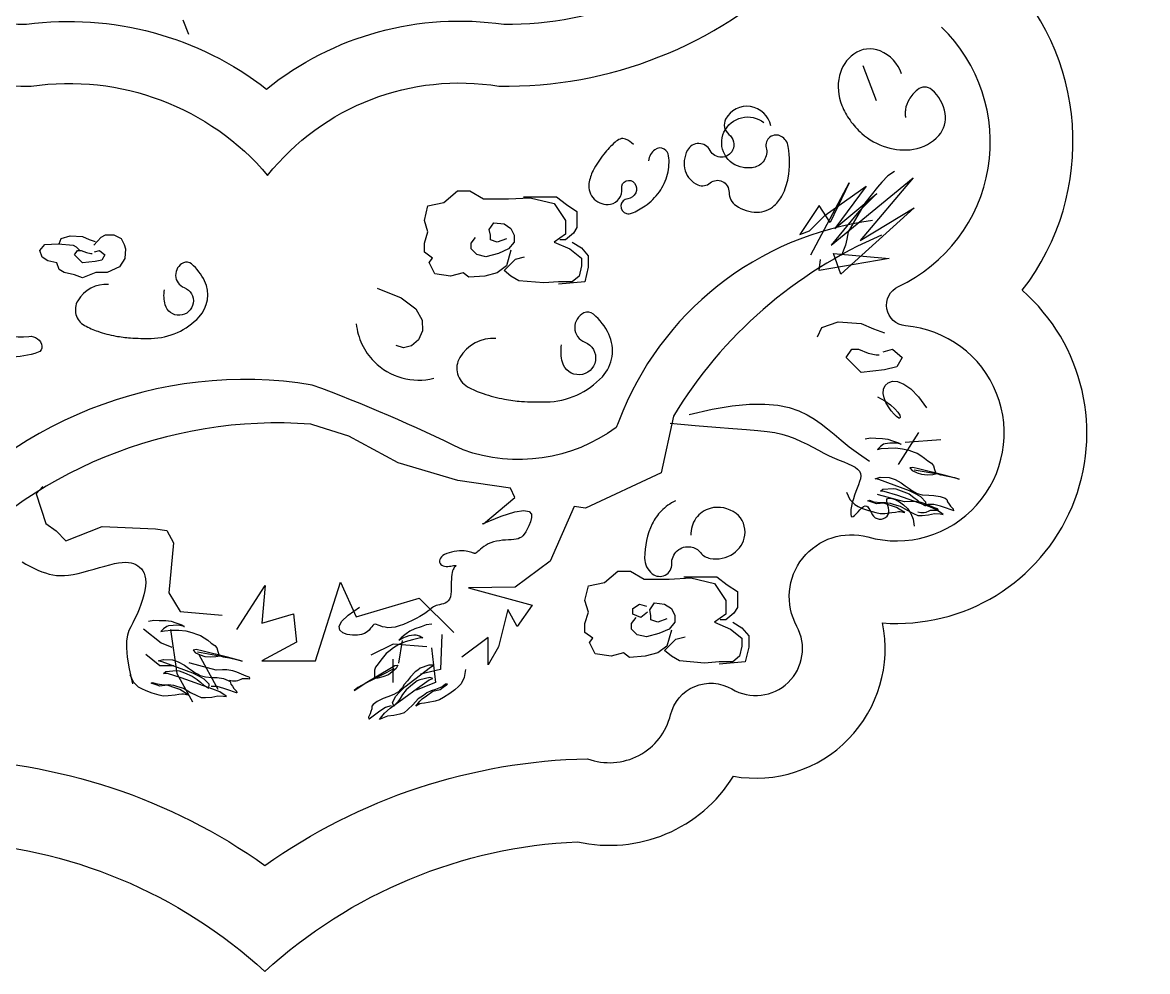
# Model space of a CAD drawing. Header units: millimetres. Extents: x -159346 to -157016, y -80163 to -78851.
# Drawn here: x -158491.48 to -158457.53, y -79060.8 to -79032.14 of the extents above; entities that cross this region are included whole.
import ezdxf

# ---------------------------------------------------------------- set-up
doc = ezdxf.new("R2010")
doc.units = ezdxf.units.MM
doc.header["$LTSCALE"] = 2
doc.header["$MEASUREMENT"] = 0
doc.layers.get('0').update_dxf_attribs({"linetype": 'CONTINUOUS'})
for name, color, linetype in [('3', 3, 'CONTINUOUS'), ('4', 4, 'CONTINUOUS'), ('7', 7, 'CONTINUOUS')]:
    doc.layers.add(name, color=color, linetype=linetype)

msp = doc.modelspace()

# ---------------------------------------------------------------- linework, layer by layer
at = {"color": 0}
for points in [[(-158476.743, -79039.009), (-158476.88, -79039.49), (-158477.155, -79039.695), (-158477.532, -79039.798), (-158478.013, -79039.833), (-158478.184, -79039.695), (-158478.562, -79039.798), (-158479.042, -79039.73), (-158479.213, -79039.387), (-158479.111, -79039.25), (-158479.351, -79039.078), (-158479.351, -79038.804), (-158479.248, -79038.461), (-158479.351, -79038.118), (-158479.248, -79037.672), (-158478.767, -79037.569), (-158478.356, -79037.226), (-158477.978, -79037.226), (-158477.567, -79037.466), (-158476.812, -79037.466), (-158476.16, -79037.432), (-158475.439, -79037.603), (-158475.096, -79038.118), (-158475.096, -79038.529), (-158475.439, -79038.769), (-158474.959, -79038.975), (-158474.616, -79039.25), (-158474.616, -79039.49), (-158474.684, -79039.798), (-158474.89, -79039.97), (-158475.302, -79039.97), (-158475.748, -79040.004), (-158476.503, -79039.935), (-158476.743, -79039.798), (-158476.949, -79039.627), (-158476.606, -79039.284), (-158476.331, -79039.215)], [(-158476.366, -79037.398), (-158475.371, -79037.398), (-158475.062, -79037.638), (-158474.753, -79037.843), (-158474.753, -79038.118), (-158474.753, -79038.324), (-158474.856, -79038.495), (-158475.096, -79038.701), (-158475.268, -79038.701)], [(-158476.88, -79038.667), (-158477.155, -79038.769), (-158477.361, -79038.701), (-158477.361, -79038.564), (-158477.395, -79038.392), (-158477.258, -79038.186), (-158476.949, -79038.221), (-158476.743, -79038.358), (-158476.64, -79038.564), (-158476.64, -79038.769), (-158476.812, -79038.975), (-158477.121, -79039.112), (-158477.498, -79039.215), (-158477.772, -79039.147), (-158477.944, -79038.975), (-158477.944, -79038.804), (-158477.807, -79038.632)], [(-158489.332, -79038.865), (-158489.109, -79038.62), (-158488.975, -79038.553), (-158488.73, -79038.553), (-158488.507, -79038.665), (-158488.418, -79038.843), (-158488.373, -79038.977), (-158488.396, -79039.267), (-158488.552, -79039.512), (-158488.931, -79039.69), (-158489.265, -79039.69), (-158489.667, -79039.846), (-158489.912, -79039.757), (-158490.224, -79039.69), (-158490.38, -79039.601), (-158490.447, -79039.4), (-158490.715, -79039.334), (-158490.893, -79039.222), (-158490.96, -79039.022), (-158490.804, -79038.843), (-158490.403, -79038.821), (-158489.957, -79038.865), (-158489.868, -79038.91), (-158489.756, -79039.022)], [(-158489.332, -79038.865), (-158489.109, -79038.62), (-158488.975, -79038.553), (-158488.73, -79038.553), (-158488.507, -79038.665), (-158488.418, -79038.843), (-158488.373, -79038.977), (-158488.396, -79039.267), (-158488.552, -79039.512), (-158488.931, -79039.69), (-158489.265, -79039.69), (-158489.667, -79039.846), (-158489.912, -79039.757), (-158490.224, -79039.69), (-158490.38, -79039.601), (-158490.447, -79039.4), (-158490.715, -79039.334), (-158490.893, -79039.222), (-158490.96, -79039.022), (-158490.804, -79038.843), (-158490.403, -79038.821), (-158489.957, -79038.865), (-158489.868, -79038.91), (-158489.756, -79039.022)], [(-158490.38, -79038.821), (-158490.314, -79038.665), (-158490.046, -79038.576), (-158489.667, -79038.598), (-158489.466, -79038.687), (-158489.288, -79038.754)], [(-158490.38, -79038.821), (-158490.314, -79038.665), (-158490.046, -79038.576), (-158489.667, -79038.598), (-158489.466, -79038.687), (-158489.288, -79038.754)], [(-158489.31, -79039.066), (-158489.154, -79039.022), (-158488.998, -79039.155), (-158489.087, -79039.311), (-158489.288, -79039.356), (-158489.667, -79039.4), (-158489.912, -79039.155), (-158489.823, -79039.022), (-158489.711, -79039.022), (-158489.555, -79039.088), (-158489.421, -79039.111), (-158489.377, -79039.111)], [(-158489.31, -79039.066), (-158489.154, -79039.022), (-158488.998, -79039.155), (-158489.087, -79039.311), (-158489.288, -79039.356), (-158489.667, -79039.4), (-158489.912, -79039.155), (-158489.823, -79039.022), (-158489.711, -79039.022), (-158489.555, -79039.088), (-158489.421, -79039.111), (-158489.377, -79039.111)], [(-158474.89, -79038.769), (-158474.616, -79038.941), (-158474.41, -79039.181), (-158474.41, -79039.524), (-158474.513, -79039.97), (-158475.302, -79040.038)], [(-158467.485, -79041.634), (-158467.362, -79041.346), (-158466.868, -79041.182), (-158466.168, -79041.223), (-158465.797, -79041.387), (-158465.468, -79041.511)], [(-158465.509, -79042.087), (-158465.221, -79042.005), (-158464.933, -79042.251), (-158465.097, -79042.54), (-158465.468, -79042.622), (-158466.168, -79042.704), (-158466.621, -79042.251), (-158466.456, -79042.005), (-158466.25, -79042.005), (-158465.962, -79042.128), (-158465.715, -79042.169), (-158465.632, -79042.169)], [(-158471.898, -79050.488), (-158472.035, -79050.968), (-158472.31, -79051.174), (-158472.687, -79051.277), (-158473.167, -79051.311), (-158473.339, -79051.174), (-158473.716, -79051.277), (-158474.197, -79051.208), (-158474.368, -79050.866), (-158474.265, -79050.728), (-158474.506, -79050.557), (-158474.506, -79050.283), (-158474.403, -79049.94), (-158474.506, -79049.597), (-158474.403, -79049.151), (-158473.922, -79049.048), (-158473.511, -79048.705), (-158473.133, -79048.705), (-158472.721, -79048.945), (-158471.967, -79048.945), (-158471.315, -79048.911), (-158470.594, -79049.082), (-158470.251, -79049.597), (-158470.251, -79050.008), (-158470.594, -79050.248), (-158470.114, -79050.454), (-158469.771, -79050.728), (-158469.771, -79050.968), (-158469.839, -79051.277), (-158470.045, -79051.449), (-158470.457, -79051.449), (-158470.903, -79051.483), (-158471.658, -79051.414), (-158471.898, -79051.277), (-158472.104, -79051.106), (-158471.761, -79050.763), (-158471.486, -79050.694)], [(-158471.52, -79048.876), (-158470.525, -79048.876), (-158470.217, -79049.117), (-158469.908, -79049.322), (-158469.908, -79049.597), (-158469.908, -79049.802), (-158470.011, -79049.974), (-158470.251, -79050.18), (-158470.423, -79050.18)], [(-158472.035, -79050.145), (-158472.31, -79050.248), (-158472.516, -79050.18), (-158472.516, -79050.042), (-158472.55, -79049.871), (-158472.413, -79049.665), (-158472.104, -79049.7), (-158471.898, -79049.837), (-158471.795, -79050.042), (-158471.795, -79050.248), (-158471.967, -79050.454), (-158472.275, -79050.591), (-158472.653, -79050.694), (-158472.927, -79050.625), (-158473.099, -79050.454), (-158473.099, -79050.283), (-158472.962, -79050.111)], [(-158472.618, -79049.94), (-158472.824, -79050.111), (-158473.064, -79050.008), (-158473.064, -79049.837), (-158472.859, -79049.7), (-158472.653, -79049.768)], [(-158470.045, -79050.248), (-158469.771, -79050.42), (-158469.565, -79050.66), (-158469.565, -79051.003), (-158469.668, -79051.449), (-158470.457, -79051.517)]]:
    msp.add_lwpolyline(points, dxfattribs=at)
at = {"layer": '3', "color": 0}
for points in [[(-158486.639, -79032.057), (-158486.477, -79032.486)], [(-158466.122, -79033.432), (-158465.722, -79034.497)], [(-158465.166, -79036.633), (-158465.367, -79036.766), (-158465.367, -79036.766), (-158465.55, -79036.959), (-158465.674, -79037.109), (-158466.056, -79037.598), (-158466.306, -79038.011), (-158466.565, -79038.463), (-158466.608, -79038.681), (-158466.641, -79038.86), (-158466.702, -79039.017), (-158466.742, -79039.122), (-158466.776, -79039.162)], [(-158467.692, -79039.153), (-158466.53, -79036.975), (-158467.111, -79038.173), (-158467.438, -79037.665), (-158468.019, -79038.536), (-158467.729, -79038.427), (-158467.256, -79037.955), (-158466.021, -79037.084), (-158466.966, -79038.355), (-158465.694, -79037.302), (-158466.239, -79037.846), (-158467.075, -79038.863), (-158464.604, -79036.83), (-158466.203, -79038.718), (-158464.567, -79037.737), (-158466.784, -79039.734), (-158467.002, -79039.117), (-158465.33, -79039.262), (-158467.438, -79039.625), (-158467.402, -79039.299)], [(-158480.775, -79040.158), (-158480.051, -79040.453), (-158479.616, -79040.787), (-158479.419, -79041.129), (-158479.409, -79041.449), (-158479.535, -79041.716), (-158479.745, -79041.899), (-158479.987, -79041.966), (-158480.21, -79041.888)], [(-158465.678, -79043.438), (-158465.457, -79043.564), (-158465.282, -79043.688), (-158465.151, -79043.804), (-158465.061, -79043.908), (-158465.008, -79043.993), (-158464.989, -79044.054), (-158465, -79044.085), (-158465.039, -79044.082), (-158465.102, -79044.041), (-158465.18, -79043.966), (-158465.265, -79043.865), (-158465.349, -79043.744), (-158465.423, -79043.612), (-158465.478, -79043.474), (-158465.506, -79043.338), (-158465.497, -79043.21), (-158465.447, -79043.1), (-158465.356, -79043.017), (-158465.229, -79042.974), (-158465.07, -79042.983), (-158464.883, -79043.056), (-158464.673, -79043.204), (-158464.444, -79043.441), (-158464.199, -79043.777)], [(-158471.362, -79043.98), (-158470.671, -79043.814), (-158470.066, -79043.711), (-158469.539, -79043.661), (-158469.082, -79043.659), (-158468.687, -79043.698), (-158468.348, -79043.769), (-158468.055, -79043.867), (-158467.803, -79043.983), (-158467.582, -79044.112), (-158467.38, -79044.254), (-158467.187, -79044.408), (-158466.99, -79044.574), (-158466.777, -79044.755), (-158466.537, -79044.949), (-158466.256, -79045.157), (-158465.923, -79045.381)], [(-158471.938, -79044.241), (-158471.181, -79044.306), (-158470.555, -79044.356), (-158470.043, -79044.395), (-158469.627, -79044.426), (-158469.288, -79044.455), (-158469.01, -79044.486), (-158468.774, -79044.523), (-158468.564, -79044.57), (-158468.363, -79044.631), (-158468.17, -79044.704), (-158467.984, -79044.786), (-158467.803, -79044.874), (-158467.628, -79044.964), (-158467.459, -79045.054), (-158467.295, -79045.14), (-158467.134, -79045.219), (-158466.979, -79045.29), (-158466.83, -79045.352), (-158466.691, -79045.41), (-158466.563, -79045.464), (-158466.45, -79045.516), (-158466.354, -79045.57), (-158466.278, -79045.626), (-158466.224, -79045.688), (-158466.194, -79045.757), (-158466.186, -79045.832), (-158466.194, -79045.914), (-158466.217, -79046.003), (-158466.25, -79046.097), (-158466.289, -79046.196), (-158466.331, -79046.301), (-158466.371, -79046.411), (-158466.407, -79046.524), (-158466.438, -79046.637), (-158466.462, -79046.746), (-158466.478, -79046.845), (-158466.486, -79046.932), (-158466.484, -79047), (-158466.472, -79047.046), (-158466.45, -79047.065), (-158466.415, -79047.055), (-158466.371, -79047.021), (-158466.32, -79046.971), (-158466.265, -79046.912), (-158466.207, -79046.851), (-158466.15, -79046.796), (-158466.096, -79046.754), (-158466.047, -79046.733), (-158466.005, -79046.739), (-158465.969, -79046.767), (-158465.937, -79046.811), (-158465.905, -79046.867), (-158465.873, -79046.929), (-158465.837, -79046.991), (-158465.796, -79047.047), (-158465.747, -79047.092), (-158465.69, -79047.121), (-158465.626, -79047.134), (-158465.561, -79047.132), (-158465.496, -79047.117), (-158465.438, -79047.089), (-158465.388, -79047.049), (-158465.352, -79046.998), (-158465.332, -79046.938), (-158465.332, -79046.87), (-158465.345, -79046.797), (-158465.365, -79046.724), (-158465.386, -79046.655), (-158465.399, -79046.593), (-158465.398, -79046.544), (-158465.375, -79046.511), (-158465.325, -79046.498), (-158465.243, -79046.51), (-158465.137, -79046.546), (-158465.016, -79046.609), (-158464.892, -79046.699), (-158464.775, -79046.817), (-158464.675, -79046.963), (-158464.603, -79047.14), (-158464.57, -79047.346)], [(-158466.052, -79044.713), (-158465.891, -79044.685), (-158465.724, -79044.693), (-158465.523, -79044.696), (-158465.362, -79044.719), (-158465.227, -79044.766), (-158465.136, -79044.798), (-158465.046, -79044.83), (-158464.976, -79044.871), (-158464.961, -79044.876), (-158465.102, -79044.844), (-158465.218, -79044.837), (-158465.303, -79044.841), (-158465.445, -79044.859), (-158465.5, -79044.873), (-158465.592, -79044.942), (-158465.674, -79045.031), (-158465.674, -79045.031), (-158465.563, -79045.003), (-158465.356, -79044.991), (-158465.134, -79044.984), (-158464.923, -79045.008), (-158464.737, -79045.056), (-158464.571, -79045.114), (-158464.481, -79045.146), (-158464.371, -79045.218), (-158464.262, -79045.29), (-158464.157, -79045.377), (-158464.047, -79045.45), (-158463.988, -79045.521), (-158463.959, -79045.632), (-158463.916, -79045.749), (-158463.795, -79045.791), (-158463.604, -79045.824), (-158463.353, -79045.879), (-158463.218, -79045.926), (-158463.218, -79045.926), (-158463.664, -79045.803), (-158464.443, -79045.615), (-158464.614, -79045.572), (-158464.705, -79045.591), (-158464.63, -79045.667), (-158464.485, -79045.735), (-158464.35, -79045.782), (-158464.168, -79045.795), (-158464.012, -79045.783), (-158463.886, -79045.759), (-158463.78, -79045.796), (-158463.765, -79045.802), (-158463.795, -79045.791), (-158464.575, -79045.653)], [(-158464.444, -79044.515), (-158465.059, -79045.481)], [(-158464.841, -79044.808), (-158463.771, -79044.733)], [(-158490.869, -79046.146), (-158491.074, -79046.372), (-158490.781, -79047.271), (-158490.471, -79047.488), (-158490.174, -79047.789), (-158489.081, -79047.354), (-158487.465, -79047.424), (-158487.13, -79047.474), (-158486.929, -79047.847), (-158487.071, -79049.365), (-158486.727, -79049.929), (-158485.458, -79050.033)], [(-158466.616, -79046.322), (-158466.509, -79046.545), (-158466.36, -79046.698), (-158466.26, -79046.75), (-158466.13, -79046.813), (-158465.949, -79046.876), (-158465.733, -79046.935), (-158465.593, -79046.967), (-158465.456, -79046.964), (-158465.244, -79046.937), (-158465.138, -79046.924), (-158465.047, -79046.905), (-158464.997, -79046.906), (-158464.856, -79046.938), (-158464.856, -79046.938), (-158465.021, -79046.83), (-158465.106, -79046.783), (-158465.256, -79046.731), (-158465.482, -79046.652), (-158465.482, -79046.652), (-158465.709, -79046.673), (-158465.814, -79046.636), (-158465.935, -79046.594), (-158465.965, -79046.584), (-158465.924, -79046.564), (-158465.894, -79046.575), (-158465.789, -79046.612), (-158465.577, -79046.635), (-158465.441, -79046.632), (-158465.295, -79046.649), (-158465.175, -79046.692), (-158464.989, -79046.74), (-158464.779, -79046.864), (-158464.594, -79046.963), (-158464.464, -79047.025), (-158464.328, -79047.022), (-158464.136, -79047.005), (-158463.954, -79046.968), (-158463.788, -79046.975), (-158463.692, -79046.992), (-158463.732, -79046.961), (-158463.897, -79046.853), (-158464.102, -79046.764), (-158465.065, -79046.426), (-158465.477, -79046.299), (-158465.592, -79046.292), (-158465.521, -79046.233), (-158465.208, -79046.207), (-158465.128, -79046.219), (-158464.962, -79046.277), (-158464.727, -79046.376), (-158464.577, -79046.479), (-158464.472, -79046.567), (-158464.383, -79046.649), (-158464.228, -79046.737), (-158464.221, -79046.621), (-158464.37, -79046.467), (-158464.51, -79046.385), (-158464.71, -79046.281), (-158465.637, -79045.939), (-158465.748, -79045.917), (-158465.596, -79045.869), (-158465.329, -79045.878), (-158465.239, -79045.91), (-158465.149, -79045.941), (-158464.964, -79046.04), (-158464.844, -79046.133), (-158464.719, -79046.21), (-158464.639, -79046.272), (-158464.554, -79046.318), (-158464.484, -79046.36), (-158464.329, -79046.397), (-158464.132, -79046.416), (-158463.981, -79046.418), (-158463.79, -79046.451), (-158463.64, -79046.504), (-158463.585, -79046.54), (-158463.561, -79046.616), (-158463.516, -79046.682), (-158463.472, -79046.748), (-158463.398, -79046.825), (-158463.383, -79046.881), (-158463.398, -79046.875), (-158463.684, -79046.775), (-158463.774, -79046.744), (-158463.975, -79046.69), (-158464.162, -79046.692)], [(-158464.463, -79046.918), (-158464.368, -79046.935), (-158464.267, -79046.936), (-158464.211, -79046.922), (-158464.115, -79046.888), (-158464.074, -79046.869), (-158463.903, -79046.861), (-158463.858, -79046.877), (-158463.847, -79046.847), (-158463.872, -79046.821), (-158463.962, -79046.79), (-158464.243, -79046.675), (-158464.363, -79046.632), (-158464.539, -79046.604), (-158464.59, -79046.604), (-158464.675, -79046.607), (-158464.862, -79046.61), (-158465.65, -79046.401), (-158465.68, -79046.39)], [(-158477.599, -79047.274), (-158477.033, -79047.045), (-158476.627, -79046.918), (-158476.356, -79046.877), (-158476.196, -79046.904), (-158476.125, -79046.981), (-158476.118, -79047.09), (-158476.151, -79047.213), (-158476.202, -79047.333), (-158476.251, -79047.436), (-158476.295, -79047.519), (-158476.337, -79047.586), (-158476.379, -79047.637), (-158476.422, -79047.677), (-158476.47, -79047.705), (-158476.523, -79047.726), (-158476.584, -79047.74), (-158476.655, -79047.749), (-158476.733, -79047.756), (-158476.818, -79047.762), (-158476.908, -79047.768), (-158476.999, -79047.775), (-158477.091, -79047.786), (-158477.181, -79047.801), (-158477.267, -79047.823), (-158477.348, -79047.851), (-158477.424, -79047.885), (-158477.493, -79047.923), (-158477.556, -79047.963), (-158477.612, -79048.004), (-158477.661, -79048.042), (-158477.703, -79048.078), (-158477.738, -79048.109), (-158477.765, -79048.133), (-158477.786, -79048.151), (-158477.803, -79048.163), (-158477.817, -79048.17), (-158477.829, -79048.173), (-158477.841, -79048.171), (-158477.856, -79048.167), (-158477.874, -79048.16), (-158477.897, -79048.15), (-158477.925, -79048.14), (-158477.958, -79048.129), (-158477.998, -79048.118), (-158478.044, -79048.108), (-158478.096, -79048.1), (-158478.155, -79048.095), (-158478.221, -79048.094), (-158478.293, -79048.096), (-158478.371, -79048.103), (-158478.451, -79048.114), (-158478.531, -79048.129), (-158478.608, -79048.149), (-158478.68, -79048.173), (-158478.744, -79048.202), (-158478.798, -79048.235), (-158478.84, -79048.273), (-158478.87, -79048.313), (-158478.888, -79048.355), (-158478.896, -79048.397), (-158478.893, -79048.437), (-158478.88, -79048.474), (-158478.858, -79048.505), (-158478.828, -79048.53), (-158478.79, -79048.547), (-158478.746, -79048.558), (-158478.699, -79048.562), (-158478.649, -79048.562), (-158478.6, -79048.559), (-158478.553, -79048.553), (-158478.51, -79048.547), (-158478.473, -79048.54), (-158478.444, -79048.535), (-158478.423, -79048.532), (-158478.408, -79048.531), (-158478.4, -79048.532), (-158478.398, -79048.535), (-158478.401, -79048.541), (-158478.408, -79048.55), (-158478.419, -79048.563), (-158478.433, -79048.579), (-158478.45, -79048.599), (-158478.467, -79048.625), (-158478.485, -79048.658), (-158478.502, -79048.698), (-158478.517, -79048.747), (-158478.529, -79048.805), (-158478.537, -79048.873), (-158478.54, -79048.952), (-158478.541, -79049.039), (-158478.541, -79049.131), (-158478.541, -79049.225), (-158478.545, -79049.317), (-158478.554, -79049.404), (-158478.57, -79049.482), (-158478.595, -79049.548), (-158478.631, -79049.601), (-158478.675, -79049.641), (-158478.726, -79049.67), (-158478.781, -79049.692), (-158478.837, -79049.708), (-158478.894, -79049.72), (-158478.947, -79049.732), (-158478.995, -79049.745), (-158479.037, -79049.762), (-158479.075, -79049.783), (-158479.111, -79049.808), (-158479.15, -79049.838), (-158479.194, -79049.873), (-158479.247, -79049.914), (-158479.312, -79049.961), (-158479.392, -79050.014), (-158479.489, -79050.073), (-158479.601, -79050.135), (-158479.723, -79050.198), (-158479.851, -79050.259), (-158479.982, -79050.313), (-158480.112, -79050.359), (-158480.236, -79050.393), (-158480.351, -79050.412), (-158480.453, -79050.414), (-158480.542, -79050.403), (-158480.621, -79050.383), (-158480.689, -79050.36), (-158480.747, -79050.337), (-158480.798, -79050.319), (-158480.841, -79050.312), (-158480.879, -79050.319), (-158480.911, -79050.344), (-158480.944, -79050.384), (-158480.98, -79050.433), (-158481.024, -79050.486), (-158481.082, -79050.539), (-158481.156, -79050.586), (-158481.253, -79050.623), (-158481.377, -79050.644), (-158481.526, -79050.644), (-158481.681, -79050.621), (-158481.817, -79050.57), (-158481.907, -79050.489), (-158481.928, -79050.375), (-158481.853, -79050.224), (-158481.657, -79050.032), (-158481.314, -79049.798)], [(-158491.49, -79048.426), (-158491.378, -79048.495), (-158491.259, -79048.56), (-158491.138, -79048.62), (-158491.017, -79048.674), (-158490.898, -79048.722), (-158490.784, -79048.762), (-158490.673, -79048.794), (-158490.563, -79048.819), (-158490.453, -79048.834), (-158490.339, -79048.841), (-158490.219, -79048.839), (-158490.092, -79048.827), (-158489.954, -79048.806), (-158489.806, -79048.774), (-158489.648, -79048.735), (-158489.485, -79048.691), (-158489.32, -79048.644), (-158489.157, -79048.597), (-158488.998, -79048.552), (-158488.847, -79048.512), (-158488.707, -79048.479), (-158488.582, -79048.455), (-158488.47, -79048.442), (-158488.37, -79048.437), (-158488.281, -79048.441), (-158488.201, -79048.454), (-158488.129, -79048.475), (-158488.063, -79048.504), (-158488.003, -79048.541), (-158487.947, -79048.586), (-158487.896, -79048.639), (-158487.852, -79048.7), (-158487.815, -79048.771), (-158487.786, -79048.852), (-158487.768, -79048.943), (-158487.762, -79049.046), (-158487.768, -79049.161), (-158487.787, -79049.288), (-158487.819, -79049.424), (-158487.86, -79049.567), (-158487.91, -79049.712), (-158487.966, -79049.858), (-158488.027, -79050.001), (-158488.09, -79050.138), (-158488.154, -79050.265), (-158488.216, -79050.383), (-158488.272, -79050.503), (-158488.315, -79050.64), (-158488.341, -79050.81), (-158488.345, -79051.026), (-158488.32, -79051.305), (-158488.262, -79051.661), (-158488.166, -79052.109)], [(-158485.018, -79050.467), (-158484.163, -79049.138), (-158484.258, -79050.277), (-158483.308, -79049.992), (-158483.213, -79050.846), (-158484.258, -79051.416), (-158482.644, -79051.416), (-158481.884, -79049.043), (-158481.409, -79050.087), (-158479.509, -79049.518), (-158478.464, -79050.562)], [(-158487.684, -79050.215), (-158487.522, -79050.187), (-158487.356, -79050.195), (-158487.154, -79050.198), (-158486.993, -79050.221), (-158486.858, -79050.268), (-158486.767, -79050.3), (-158486.677, -79050.331), (-158486.607, -79050.373), (-158486.592, -79050.378), (-158486.733, -79050.346), (-158486.849, -79050.339), (-158486.934, -79050.343), (-158487.076, -79050.361), (-158487.131, -79050.375), (-158487.223, -79050.444), (-158487.305, -79050.533), (-158487.305, -79050.533), (-158487.194, -79050.505), (-158486.987, -79050.493), (-158486.765, -79050.486), (-158486.554, -79050.51), (-158486.368, -79050.558), (-158486.203, -79050.616), (-158486.112, -79050.648), (-158486.003, -79050.72), (-158485.893, -79050.792), (-158485.788, -79050.879), (-158485.678, -79050.952), (-158485.619, -79051.023), (-158485.59, -79051.134), (-158485.547, -79051.251), (-158485.426, -79051.293), (-158485.235, -79051.326), (-158484.984, -79051.38), (-158484.849, -79051.428), (-158484.849, -79051.428), (-158485.296, -79051.305), (-158486.074, -79051.117), (-158486.245, -79051.074), (-158486.336, -79051.092), (-158486.261, -79051.169), (-158486.116, -79051.237), (-158485.981, -79051.284), (-158485.8, -79051.297), (-158485.643, -79051.285), (-158485.517, -79051.261), (-158485.411, -79051.298), (-158485.396, -79051.304), (-158485.426, -79051.293), (-158486.206, -79051.155)], [(-158487.832, -79050.448), (-158487.296, -79050.871), (-158486.973, -79051.004)], [(-158487.013, -79050.467), (-158486.823, -79051.795), (-158486.348, -79052.649)], [(-158479.133, -79050.308), (-158479.296, -79050.329), (-158479.452, -79050.386), (-158479.643, -79050.449), (-158479.79, -79050.519), (-158479.905, -79050.604), (-158479.982, -79050.662), (-158480.059, -79050.719), (-158480.113, -79050.779), (-158480.126, -79050.788), (-158480.002, -79050.716), (-158479.893, -79050.675), (-158479.81, -79050.653), (-158479.67, -79050.628), (-158479.612, -79050.625), (-158479.504, -79050.663), (-158479.399, -79050.724), (-158479.399, -79050.724), (-158479.514, -79050.73), (-158479.715, -79050.78), (-158479.929, -79050.84), (-158480.124, -79050.926), (-158480.287, -79051.027), (-158480.427, -79051.132), (-158480.504, -79051.189), (-158480.587, -79051.29), (-158480.67, -79051.392), (-158480.744, -79051.506), (-158480.828, -79051.608), (-158480.863, -79051.694), (-158480.857, -79051.809), (-158480.864, -79051.933), (-158480.966, -79052.009), (-158481.139, -79052.098), (-158481.362, -79052.224), (-158481.477, -79052.31), (-158481.477, -79052.31), (-158481.088, -79052.06), (-158480.401, -79051.648), (-158480.25, -79051.556), (-158480.158, -79051.547), (-158480.206, -79051.642), (-158480.325, -79051.75), (-158480.44, -79051.836), (-158480.609, -79051.902), (-158480.762, -79051.937), (-158480.89, -79051.952), (-158480.979, -79052.019), (-158480.992, -79052.028), (-158480.966, -79052.009), (-158480.264, -79051.645)], [(-158479.28, -79050.993), (-158480.296, -79050.909), (-158480.973, -79051.247)], [(-158480.028, -79050.796), (-158480.132, -79051.486)], [(-158478.826, -79050.623), (-158478.866, -79051.675), (-158479.475, -79051.819)], [(-158487.765, -79051.214), (-158487.342, -79051.552), (-158486.919, -79051.552)], [(-158486.158, -79051.226), (-158485.588, -79052.27)], [(-158479.138, -79051.019), (-158479.022, -79052.065), (-158479.604, -79052.297)], [(-158488.247, -79051.824), (-158488.14, -79052.047), (-158487.991, -79052.2), (-158487.891, -79052.252), (-158487.761, -79052.315), (-158487.58, -79052.378), (-158487.364, -79052.437), (-158487.224, -79052.469), (-158487.087, -79052.466), (-158486.875, -79052.439), (-158486.769, -79052.426), (-158486.678, -79052.407), (-158486.628, -79052.408), (-158486.487, -79052.44), (-158486.487, -79052.44), (-158486.652, -79052.332), (-158486.737, -79052.285), (-158486.887, -79052.233), (-158487.113, -79052.154), (-158487.113, -79052.154), (-158487.34, -79052.175), (-158487.445, -79052.138), (-158487.566, -79052.096), (-158487.596, -79052.086), (-158487.555, -79052.066), (-158487.525, -79052.077), (-158487.42, -79052.113), (-158487.209, -79052.137), (-158487.072, -79052.134), (-158486.926, -79052.151), (-158486.806, -79052.194), (-158486.62, -79052.242), (-158486.41, -79052.366), (-158486.225, -79052.465), (-158486.095, -79052.527), (-158485.959, -79052.524), (-158485.767, -79052.507), (-158485.585, -79052.469), (-158485.419, -79052.477), (-158485.324, -79052.494), (-158485.363, -79052.463), (-158485.528, -79052.354), (-158485.734, -79052.266), (-158486.696, -79051.928), (-158487.108, -79051.801), (-158487.224, -79051.794), (-158487.152, -79051.735), (-158486.839, -79051.709), (-158486.759, -79051.721), (-158486.593, -79051.779), (-158486.358, -79051.878), (-158486.208, -79051.981), (-158486.104, -79052.068), (-158486.014, -79052.15), (-158485.859, -79052.238), (-158485.852, -79052.123), (-158486.001, -79051.969), (-158486.141, -79051.886), (-158486.341, -79051.783), (-158487.269, -79051.441), (-158487.379, -79051.419), (-158487.227, -79051.371), (-158486.96, -79051.38), (-158486.87, -79051.412), (-158486.78, -79051.443), (-158486.595, -79051.542), (-158486.475, -79051.634), (-158486.35, -79051.712), (-158486.27, -79051.774), (-158486.185, -79051.82), (-158486.116, -79051.862), (-158485.96, -79051.899), (-158485.764, -79051.918), (-158485.612, -79051.92), (-158485.421, -79051.953), (-158485.271, -79052.006), (-158485.216, -79052.042), (-158485.192, -79052.118), (-158485.148, -79052.184), (-158485.103, -79052.25), (-158485.029, -79052.327), (-158485.014, -79052.383), (-158485.029, -79052.377), (-158485.315, -79052.277), (-158485.406, -79052.246), (-158485.606, -79052.192), (-158485.793, -79052.194)], [(-158485.236, -79052.001), (-158485.14, -79052.018), (-158485.039, -79052.019), (-158484.984, -79052.005), (-158484.887, -79051.971), (-158484.847, -79051.952), (-158484.675, -79051.944), (-158484.63, -79051.96), (-158484.619, -79051.93), (-158484.644, -79051.905), (-158484.735, -79051.873), (-158485.015, -79051.758), (-158485.135, -79051.716), (-158485.311, -79051.688), (-158485.362, -79051.687), (-158485.448, -79051.691), (-158485.634, -79051.693), (-158486.422, -79051.484), (-158486.452, -79051.474)], [(-158478.116, -79051.675), (-158478.152, -79051.92), (-158478.248, -79052.111), (-158478.328, -79052.191), (-158478.434, -79052.289), (-158478.587, -79052.403), (-158478.776, -79052.524), (-158478.9, -79052.596), (-158479.031, -79052.634), (-158479.242, -79052.672), (-158479.347, -79052.69), (-158479.439, -79052.7), (-158479.487, -79052.715), (-158479.612, -79052.788), (-158479.612, -79052.788), (-158479.487, -79052.636), (-158479.42, -79052.566), (-158479.292, -79052.471), (-158479.1, -79052.328), (-158479.1, -79052.328), (-158478.877, -79052.281), (-158478.787, -79052.214), (-158478.685, -79052.138), (-158478.659, -79052.119), (-158478.704, -79052.113), (-158478.729, -79052.132), (-158478.819, -79052.198), (-158479.014, -79052.284), (-158479.144, -79052.321), (-158479.279, -79052.382), (-158479.381, -79052.458), (-158479.544, -79052.559), (-158479.707, -79052.74), (-158479.854, -79052.889), (-158479.96, -79052.988), (-158480.091, -79053.026), (-158480.279, -79053.066), (-158480.464, -79053.085), (-158480.62, -79053.142), (-158480.707, -79053.186), (-158480.678, -79053.145), (-158480.553, -79052.992), (-158480.383, -79052.846), (-158479.565, -79052.237), (-158479.21, -79051.993), (-158479.102, -79051.952), (-158479.187, -79051.917), (-158479.494, -79051.986), (-158479.567, -79052.02), (-158479.708, -79052.125), (-158479.903, -79052.29), (-158480.015, -79052.433), (-158480.089, -79052.548), (-158480.15, -79052.653), (-158480.271, -79052.783), (-158480.312, -79052.674), (-158480.216, -79052.483), (-158480.107, -79052.363), (-158479.947, -79052.204), (-158479.164, -79051.601), (-158479.065, -79051.547), (-158479.224, -79051.547), (-158479.476, -79051.635), (-158479.553, -79051.692), (-158479.63, -79051.749), (-158479.777, -79051.899), (-158479.864, -79052.023), (-158479.96, -79052.134), (-158480.017, -79052.216), (-158480.085, -79052.286), (-158480.139, -79052.347), (-158480.276, -79052.429), (-158480.458, -79052.505), (-158480.602, -79052.552), (-158480.774, -79052.641), (-158480.902, -79052.736), (-158480.944, -79052.787), (-158480.944, -79052.866), (-158480.967, -79052.943), (-158480.99, -79053.019), (-158481.038, -79053.115), (-158481.035, -79053.172), (-158481.022, -79053.163), (-158480.779, -79052.982), (-158480.702, -79052.925), (-158480.527, -79052.814), (-158480.348, -79052.76)], [(-158480.302, -79051.367), (-158480.302, -79052.065)]]:
    msp.add_lwpolyline(points, dxfattribs=at)
for points in [[(-158464.953, -79033.688, 0.216863), (-158465.597, -79032.996, 0.261344), (-158466.392, -79033.089, 0.18087), (-158466.826, -79033.743, 0.155299), (-158466.752, -79034.647, 0.05792), (-158466.508, -79035.089, 0.055038), (-158466.153, -79035.486, 0.108406), (-158465.409, -79035.906, 0.113423), (-158464.593, -79035.965, 0.174273), (-158463.825, -79035.547, 0.226015), (-158463.634, -79034.886, 0.176968), (-158464.037, -79034.169, 0.368117), (-158464.473, -79034.167, 0.081992), (-158464.727, -79034.466, 0.101286), (-158464.833, -79034.767, 0.034279), (-158464.841, -79034.886, 0.033913), (-158464.833, -79035.006)], [(-158468.9, -79035.262, 0.315747), (-158469.512, -79034.675, 0.320135), (-158470.261, -79035.052, 0.361879), (-158470.161, -79035.519, -0.352464), (-158470.052, -79035.994, -0.618181), (-158470.728, -79036.003, 0.6007), (-158471.413, -79035.994, 0.200968), (-158471.479, -79036.62, 0.225231), (-158471.099, -79037.04, 0.28202), (-158470.724, -79036.981, -0.298748), (-158470.366, -79036.936, -0.28582), (-158470.156, -79037.27, 0.245817), (-158469.947, -79037.668, 0.15218), (-158469.312, -79037.866, 0.184653), (-158468.795, -79037.668, 0.094376), (-158468.545, -79037.341, 0.071935), (-158468.376, -79036.831, 0.085729), (-158468.37, -79035.883, 0.226518), (-158468.585, -79035.576, 0.658303), (-158469.036, -79035.918, -0.432935), (-158469.423, -79036.517, -0.045033), (-158469.567, -79036.53, -0.037783), (-158469.737, -79036.517, -0.499347), (-158470.311, -79035.45, -0.482377), (-158469.109, -79035.157)], [(-158473.047, -79035.822, 0.108504), (-158473.281, -79035.659, 0.192595), (-158473.446, -79035.657, 0.095109), (-158473.599, -79035.752, 0.034431), (-158473.937, -79036.112, 0.053926), (-158474.263, -79036.611, 0.079622), (-158474.387, -79036.997, 0.243446), (-158474.226, -79037.474, 0.240629), (-158473.74, -79037.623, 0.403496), (-158473.397, -79037.15, -0.777042), (-158473.01, -79036.991, -0.581447), (-158473.215, -79037.458, 0.829062), (-158473.253, -79037.907, 0.166859), (-158473.099, -79037.898, 0.053511), (-158472.688, -79037.674, 0.088461), (-158472.262, -79037.251, 0.090209), (-158472.016, -79036.717, 0.09597), (-158471.982, -79036.16, 0.234396), (-158472.115, -79035.961, 0.297384), (-158472.399, -79035.978, 0.210263), (-158472.591, -79036.313)], [(-158465.825, -79038.121, 0.277033), (-158473.484, -79044.178, 0.007251), (-158473.57, -79044.37, -0.24974), (-158478.187, -79045.045, 0.025868), (-158482.741, -79043.085, 0.277963), (-158494.826, -79047.912, -0.50609), (-158498.069, -79046.16, -0.242801), (-158496.779, -79045.024, 0.428576), (-158496.487, -79042.631)], [(-158465.556, -79038.561, 0.156813), (-158471.839, -79044.026), (-158472.212, -79045.734), (-158474.49, -79046.804), (-158474.835, -79046.752), (-158475.553, -79048.408), (-158476.612, -79049.19), (-158478.027, -79049.214), (-158476.105, -79049.736), (-158476.553, -79050.375), (-158476.83, -79049.863), (-158477.117, -79050.996), (-158477.433, -79051.536), (-158477.428, -79050.714), (-158478.221, -79051.301)], [(-158488.884, -79040.045, 0.283445), (-158489.813, -79040.54, 0.420173), (-158489.61, -79041.286, 0.04524), (-158489.209, -79041.464, 0.035472), (-158488.668, -79041.606, 0.03024), (-158488.228, -79041.662, 0.021208), (-158487.598, -79041.676, 0.203766), (-158486.153, -79041.029, 0.307586), (-158485.988, -79039.939, 0.104849), (-158486.381, -79039.427, 0.293923), (-158486.627, -79039.394, 0.660272), (-158486.602, -79040.143, -1.624959), (-158487.176, -79040.66, -0.054118), (-158487.211, -79040.442, -0.050841), (-158487.198, -79040.207)], [(-158477.195, -79041.677, 0.283445), (-158478.288, -79042.259, 0.420173), (-158478.049, -79043.136, 0.04524), (-158477.577, -79043.346, 0.035472), (-158476.94, -79043.513, 0.03024), (-158476.424, -79043.579, 0.021208), (-158475.682, -79043.596, 0.203766), (-158473.982, -79042.834, 0.307586), (-158473.788, -79041.551, 0.104849), (-158474.251, -79040.949, 0.293923), (-158474.539, -79040.91, 0.660272), (-158474.51, -79041.792, -1.624959), (-158475.186, -79042.4, -0.054118), (-158475.226, -79042.144, -0.050841), (-158475.212, -79041.867)], [(-158481.408, -79041.239, 0.084962), (-158481.237, -79041.854, 0.084962), (-158480.872, -79042.377, 0.130505), (-158480.035, -79042.869, 0.130505), (-158479.065, -79042.882)], [(-158492.561, -79041.419, 0.136084), (-158491.289, -79041.616, -0.404943), (-158490.896, -79041.916, -0.362784), (-158491.008, -79042.098, -0.077683), (-158491.882, -79042.25, -0.034867)], [(-158477.572, -79047.277), (-158476.624, -79046.479), (-158476.754, -79046.203), (-158478.345, -79045.965), (-158480.149, -79045.439), (-158481.629, -79044.63), (-158482.716, -79044.286), (-158482.781, -79044.267, 0.236422), (-158494.12, -79048.942, -0.612794), (-158499.051, -79046.182, -0.312466), (-158497.277, -79044.432, 0.473124), (-158497.367, -79042.685)], [(-158471.776, -79046.578, 0.076687), (-158472.204, -79046.891, 0.086744), (-158472.475, -79047.275, 0.110384), (-158472.706, -79048.312, 0.231057), (-158472.475, -79048.787, 0.639671), (-158471.888, -79048.485, -0.475994), (-158471.311, -79047.973, -0.189264), (-158471.022, -79048.145, 0.186512), (-158470.729, -79048.322, 0.19269), (-158470.029, -79048.175, 0.213347), (-158469.682, -79047.624, 0.269411), (-158469.947, -79046.968, 0.235053), (-158470.729, -79046.81, 0.173521), (-158471.156, -79047.107, 0.166665), (-158471.311, -79047.624)]]:
    msp.add_lwpolyline(points, format="xyb", dxfattribs=at)
at = {"layer": '4', "color": 0}
for points in [[(-158497.168, -79005.525, 0.386864), (-158506.146, -79008.598, 0.19369), (-158509.376, -79016.392, -0.004185), (-158508.368, -79019.933, 0.721056), (-158507.196, -79028.167, 0.674344), (-158500.177, -79030.521, 0.198321), (-158491.218, -79034.061, -0.259229), (-158484.085, -79036.753, -0.271418), (-158477.105, -79034.061, 0.198321), (-158468.146, -79030.521, 0.674344), (-158461.128, -79028.167, 0.721056), (-158459.955, -79019.933, -0.004185), (-158458.948, -79016.392, 0.19369), (-158462.177, -79008.598, 0.384201), (-158471.095, -79005.499)], [(-158506.311, -79030.48, 0.382568), (-158507.015, -79040.225, 0.718694), (-158502.799, -79050.271, 0.528306), (-158498.297, -79054.899, 0.320568), (-158493.591, -79056.877, -0.176594), (-158484.168, -79060.797, -0.176103), (-158474.733, -79056.878, 0.320558), (-158470.027, -79054.899, 0.528306), (-158465.524, -79050.271, 0.718694), (-158461.309, -79040.225, 0.382568), (-158462.013, -79030.48, 0.382568)]]:
    msp.add_lwpolyline(points, format="xyb", dxfattribs=at)
at = {"layer": '7', "color": 0}
for points in [[(-158497.742, -79007.319, 0.411204), (-158504.622, -79009.721, 0.193686), (-158507.499, -79016.145, -0.006115), (-158506.041, -79021.371, 0.98425), (-158506.861, -79026.326, -0.345422), (-158505.328, -79028.053, 0.674344), (-158501.599, -79029.305, -0.431887), (-158498.878, -79029.175, 0.19563), (-158491.358, -79032.191, -0.200757), (-158484.116, -79034.146, -0.209016), (-158476.953, -79032.191, 0.19532), (-158469.446, -79029.175, -0.431887), (-158466.725, -79029.305, 0.674344), (-158462.995, -79028.053, -0.345422), (-158461.463, -79026.326, 0.98425), (-158462.283, -79021.371, -0.006115), (-158460.825, -79016.145, 0.193686), (-158463.702, -79009.721, 0.423292), (-158470.772, -79007.414, 0.398078)], [(-158504.578, -79032.275, 0.525268), (-158503.277, -79040.112, -0.767562), (-158503.49, -79041.298, 1.097322), (-158502.352, -79047.674, -0.661965), (-158500.21, -79050.373, 0.761952), (-158498.249, -79052.265, -0.5039), (-158496.401, -79053.043, 0.449231), (-158493.897, -79054.372, -0.150685), (-158484.166, -79057.593, -0.150298), (-158474.427, -79054.371, 0.449296), (-158471.923, -79053.043, -0.5039), (-158470.075, -79052.265, 0.761952), (-158468.113, -79050.373, -0.661965), (-158465.972, -79047.674, 1.097322), (-158464.833, -79041.298, -0.767562), (-158465.046, -79040.112, 0.525268), (-158463.746, -79032.275, 0.525268)]]:
    msp.add_lwpolyline(points, format="xyb", dxfattribs=at)

doc.saveas('drawing.dxf')
